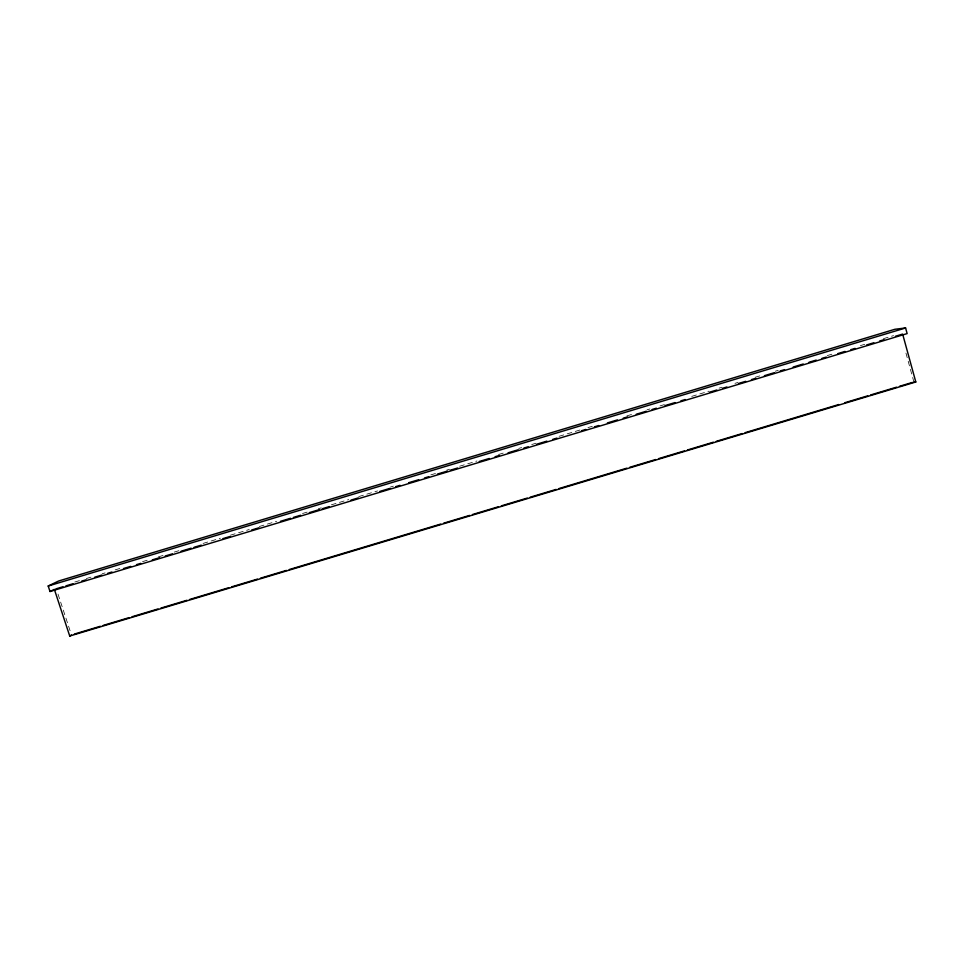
<?xml version="1.0" encoding="UTF-8"?>
<svg xmlns="http://www.w3.org/2000/svg" width="964" height="964" viewBox="0 0 964 964"><rect width="100%" height="100%" fill="white"/><g stroke="black" fill="none" stroke-linecap="round" stroke-linejoin="round"><path stroke-width="0.72" stroke-dasharray="4.82 3.62" d="M74.794 582.027L80.554 580.292M86.326 578.557L92.086 576.821M102.172 573.785L105.064 572.917M115.15 569.881L120.922 568.145M142.539 561.638L148.299 559.903M158.397 556.867L164.157 555.131M174.255 552.095L180.015 550.36M203.079 543.419L220.382 538.213M230.468 535.177L249.206 529.549M259.292 526.513L276.596 521.307M302.539 513.499L308.311 511.764M318.397 508.727L321.277 507.859M331.375 504.823L348.667 499.617M358.765 496.581L377.502 490.941M390.468 487.037L393.36 486.169M430.836 474.891L436.596 473.155M446.694 470.119L449.573 469.251M459.659 466.214L476.963 461.009M498.581 454.502L505.787 452.333M518.765 448.429L521.644 447.561M531.73 444.524L536.056 443.223M559.12 436.282L580.75 429.775M587.956 427.606L592.282 426.305M626.877 415.894L634.083 413.725M647.049 409.821L649.941 408.953M660.027 405.916L664.353 404.615M691.742 396.373L709.034 391.167M719.132 388.131L722.012 387.263M734.978 383.359L737.87 382.491M755.161 377.286L760.933 375.55M775.345 371.212L778.225 370.345M827.233 355.596L834.438 353.427M860.394 345.618L864.72 344.317M883.458 338.677L893.544 335.641M58.009 594.101L70.529 632.131M905.955 353.077L913.896 381.985"/><path stroke-width="1.45" d="M50.008 591.51L907.136 333.592L905.594 327.965L894.917 329.278L58.611 581.015L48.2 586.016L50.008 591.51L54.358 589.353L69.733 636.035L71.457 634.951M48.2 586.016L905.594 327.965M55.791 588.92L62.997 586.751M65.877 585.883L73.083 583.714M81.723 581.111L86.037 579.822M94.677 577.219L101.883 575.05M107.643 573.315L111.969 572.014M123.488 568.543L130.682 566.386M136.454 564.651L140.768 563.35M152.288 559.879L159.494 557.71M165.254 555.975L172.46 553.818M181.099 551.215L191.173 548.179M194.053 547.311L201.259 545.142M222.865 538.647L230.059 536.478M251.664 529.983L258.87 527.814M280.476 521.307L290.55 518.283M293.43 517.415L300.635 515.246M309.275 512.643L319.361 509.607M322.241 508.739L329.435 506.57M351.041 500.075L358.247 497.906M379.84 491.411L389.926 488.374M395.686 486.639L400.012 485.338M408.652 482.735L418.738 479.711M424.497 477.975L428.811 476.674M437.451 474.071L447.537 471.034M450.417 470.167L457.623 468.01M479.216 461.503L489.302 458.466M495.062 456.743L499.388 455.442M508.028 452.839L518.102 449.802M523.874 448.067L528.188 446.766M536.827 444.175L546.913 441.138M552.673 439.403L556.987 438.102M581.473 430.739L585.799 429.438M594.439 426.835L598.764 425.534M607.404 422.931L617.478 419.894M623.238 418.171L627.564 416.87M636.204 414.267L646.29 411.23M652.05 409.495L656.364 408.194M665.003 405.603L675.089 402.566M680.849 400.831L685.175 399.53M709.661 392.167L716.855 389.998M722.614 388.263L726.94 386.962M738.46 383.491L745.666 381.334M751.426 379.599L755.74 378.298M764.38 375.695L774.466 372.658M780.225 370.923L784.551 369.634M793.191 367.031L803.265 363.994M809.037 362.259L816.231 360.09M821.991 358.355L826.317 357.066M837.837 353.595L845.042 351.426M850.802 349.691L855.116 348.39M866.636 344.931L873.842 342.762M879.602 341.027L883.928 339.726M895.448 336.255L902.641 334.086L915.8 381.985L69.733 636.035M74.349 634.083L100.304 626.287M103.196 625.419L129.164 617.623M132.044 616.755L158.012 608.959M160.892 608.091L186.859 600.295M189.739 599.439L228.697 587.739M231.577 586.871L257.545 579.075M260.425 578.207L286.392 570.411M289.284 569.543L440.741 524.067M443.633 523.199L469.601 515.403M472.481 514.535L498.448 506.739M501.328 505.871L527.296 498.075M530.176 497.207L556.144 489.411M559.036 488.543L626.829 468.179M629.709 467.323L655.677 459.527M658.569 458.659L684.536 450.863M687.416 449.995L713.384 442.199M716.264 441.331L742.232 433.535M745.112 432.667L838.885 404.506M844.657 402.771L867.733 395.843M870.613 394.975L896.58 387.179M899.472 386.311L912.45 382.419M913.896 381.985L915.8 381.985"/></g></svg>
